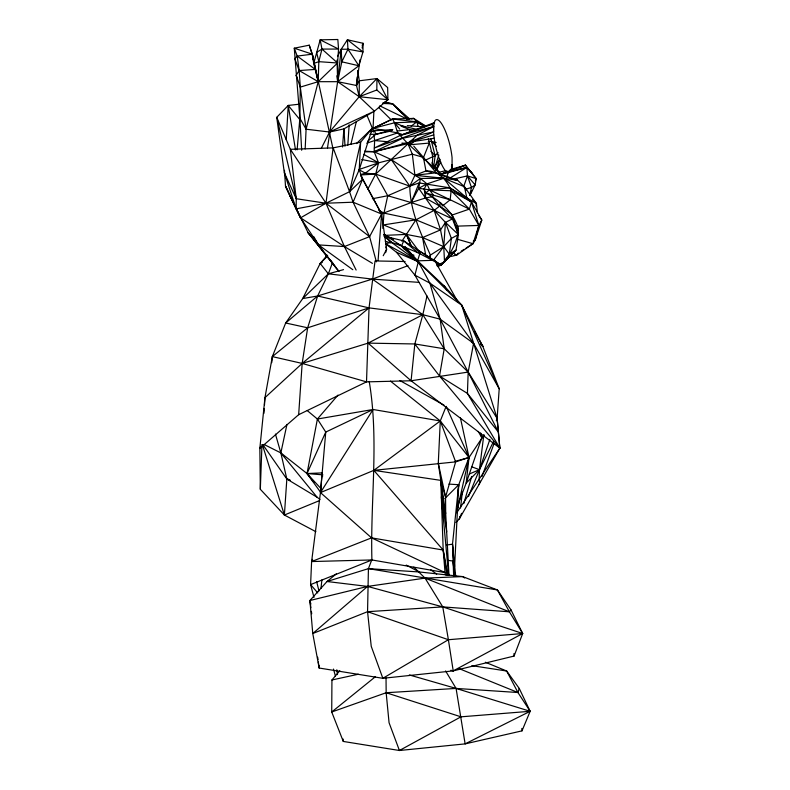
<?xml version="1.0" encoding="UTF-8"?>
<svg xmlns="http://www.w3.org/2000/svg" width="790" height="790" viewBox="0 0 790 790"><rect width="100%" height="100%" fill="white"/><g stroke="black" fill="none" stroke-linecap="round" stroke-linejoin="round"><path stroke-width="1.19" d="M368.426 568.642L497.424 589.952L509.392 611.796L522.684 633.521L448.394 639.722L382.844 678.304L319.15 668.034L312.771 633.531L309.907 600.509L327.021 581.509L368.426 568.642L419.243 571.97L462.614 576.591L497.424 589.952L511.031 609.939L522.684 633.521L514.073 656.065L453.213 670.878L382.844 678.304L371.241 646.339L367.557 611.687L368.426 568.642L371.942 559.419M470.06 195.179L475.165 184.9L476.202 178.619L465.478 165.169L450.458 169.514L447.762 172.852A27.512 7.071 76.3 0 1 434.697 141.657C433.68 134.893 432.653 127.733 434.816 121.077A27.512 7.071 76.3 0 1 444.237 128.434A27.512 7.071 76.3 0 1 452.068 157.615L452.097 168.171M339.009 271.562L318.538 244.9L300.565 217.823L296.161 208.837L296.24 198.725L290.355 149.32L276.727 117.345L288.231 105.445L299.134 104.211M339.799 670.74L331.938 679.983L331.721 711.997L343.285 741.445L399.424 750.5L465.132 743.884L521.993 730.869L530.159 711.296L519.218 688.406L506.667 671.016L485.356 662.237M356.527 83.039L356.497 85.488L359.213 96.716L374.43 111.163L387.9 99.718L387.643 87.522L376.939 78.566L359.302 80.797L356.497 85.488L337.656 81.686L318.212 81.686L300.289 87.107L299.874 118.283L301.671 150.238M336.866 75.781L337.656 81.686L359.213 96.716L387.9 99.718L376.82 89.981L376.939 78.566L359.213 96.716L329.558 132.019L321.254 148.421M305.167 148.925L306.095 129.214L318.212 81.686L318.804 61.66L321.965 49.079L320.177 39.826L337.834 39.5L338.545 49.059L337.567 62.993L337.656 81.686L327.475 147.878M479.115 481.1L479.471 469.665L483.776 435.181L482.878 437.453M369.216 381.452C379.161 440.484 370.224 500.514 371.912 559.952L310.589 584.61L313.995 597.378M315.872 531.68L284.39 515.031L260.325 489.277L261.954 444.632M307.271 410.603L317.402 419.026L325.757 432.071L320.464 492.585L311.606 561.552L310.589 584.61L317.768 592.925M374.006 135.673L374.648 140.531L374.134 151.71L378.578 162.839L375.685 174.086L367.854 189.077M448.957 574.942L445.698 513.53L438.282 463.266L440.287 420.961L446.153 406.317L469.023 457.479L466.189 483.085L459.158 501.522L457.025 510.982M373.887 111.588L373.038 128.385L373.522 132.029M454.606 566.558L458.733 484.724L469.023 457.479L484.023 434.944M319.279 665.644L319.15 668.034L318.321 662.01M372.426 263.356L344.42 246.569L300.565 217.823L285.496 186.154L284.469 170.304M286.247 139.712L288.231 105.445L299.785 119.517M437.798 266.576L441.136 265.094L456.037 250.124L458.388 234.531L445.461 222.405L434.184 210.367L425.454 197.994L425.741 192.859L424.171 188.919L426.985 183.873L443.891 178.254L457.529 180.209L464.431 186.756L476.419 203.583L477.417 212.856M432.17 166.572L432.762 156.736L428.348 138.536M263.949 413.318L264.255 408.499M264.492 404.885L264.956 397.656L272.343 356.606L285.674 322.991L302.708 298.561L320.177 263.475L327.317 255.17M347.807 145.321L349.15 124.79M319.555 500.584L284.39 515.031L286.839 479.026L280.845 452.907L275.434 434.095M260.325 489.277L259.841 448.394L298.66 414.691L302.165 363.42L307.656 327.801L317.62 296.003L328.363 273.814L332.62 262.339M378.084 260.364L381.629 214.031L360.704 175.212M342.514 146.989L343.907 128.898L374.43 111.163L329.558 132.019L306.095 129.214L299.874 118.283L294.275 48.2L309.246 45.178L312.327 54.184L332.985 148.668M357.149 77.015L356.497 85.488L359.954 59.833M381.659 213.843L411.146 202.566L418.73 188.297L420.379 178.451L443.891 178.254L464.431 186.756L466.021 190.064M360.625 174.946L375.685 174.086L417.229 135.179L433.641 126.588L374.302 148.016L400.145 135.475L431.893 124.445L433.641 126.588L433.601 131.92L409.684 142.111L374.134 151.71L365.75 151.848M297.119 149.823L299.874 118.283M264.097 444.484L280.845 452.907L307.024 473.546L322.172 472.894L320.464 492.585L371.547 537.862L445.047 572.572L445.511 574.932M271.721 362.669L272.343 356.606L307.656 327.801L369.039 307.883L422.828 314.697L440.149 319.16L473.575 343.334L499.211 388.769L497.117 418.384L499.853 448.118L459.286 518.941L455.968 522.437M456.729 512.789L499.853 448.118L411.077 380.77L414.839 343.966L422.828 314.697L427.005 295.993M453.667 576.345L452.502 544.172L458.733 484.724L448.927 484.102M337.024 60.139L337.656 81.686L341.813 61.818L347.965 49.207L347.412 39.777L362.966 51.943L347.965 49.207L341.201 49.266L337.656 81.686L358.867 65.748L362.966 51.943L363.005 43.272L347.412 39.777L341.201 49.266L337.567 56.475M320.967 588.392L321.905 579.88M442.588 205.904L450.172 199.742L451.159 190.775C447.022 180.021 438.322 170.541 425.978 170.917L414.908 175.331L409.812 186.144C410.02 210.584 420.705 233.159 430.382 255.091L429.8 257.382M457.805 493.059L458.733 484.724L444.81 498.618M460.521 507.99L462.308 492.17M375.043 260.947L369.039 307.883L366.511 381.876L298.66 414.691M356.122 270.052L344.42 246.569L325.984 203.228L333.133 147.888L360.635 142.18L372.357 128.207L366.767 114.846M433.74 166.344L435.132 155.719L430.886 139.05M326.112 257.056L326.487 254.716M476.024 205.933L476.419 203.583L472.538 199.574M416.241 260.582L418.344 261.767L429.888 283.126L440.149 319.16L444.217 348.775L439.517 376.01L499.853 448.118L497.117 418.384L461.725 305.147L444.494 286.247L401.498 245.868L383.989 234.452L391.307 242.283L418.344 261.767L461.725 305.147L482.838 346.454L499.211 388.769L461.725 305.147L429.888 283.126L414.908 275.137L396.491 252.286L385.569 243.745L391.307 242.283L401.498 245.868L418.019 252.751L440.109 264.374L403.779 240.901L386.251 236.644M382.854 228.438L383.97 213.112L387.742 195.732L375.685 174.086L365.415 173.158L360.457 174.699M362.136 48.002L363.005 43.272L362.185 45.425M429.888 283.126L473.575 343.334L468.184 372.08L467.423 393.42L499.853 448.118M338.001 395.089L317.402 419.026L307.024 473.546L321.303 493.246M286.948 424.437L280.845 452.907L317.136 497.256L319.97 499.448M457.815 230.937L458.319 228.675C453.697 212.303 440.109 200.867 425.741 192.859L429.582 189.847L449.767 187.842L476.419 203.583M469.783 195.11L471.472 187.467L467.453 175.903L466.91 167.411L465.478 165.169L440.84 174.284L407.907 143.622L397.676 132.888L394.566 122.776L392.512 118.984L373.038 128.385L385.945 130.745M451.584 167.036L452.127 164.646M457.025 510.933L469.023 457.479L460.432 417.95M350.849 144.491L356.3 121.788M449.579 256.76L456.59 255.16L472.973 243.705L475.323 239.795L478.849 225.436L481.801 220.064L471.452 201.973L443.891 178.254L414.908 175.331L391.267 159.58L374.134 151.71L364.615 151.157M314.015 62.331L320.177 39.826L338.545 49.059L321.965 49.079L316.642 52.347L318.804 61.66L337.567 62.993L337.409 60.751M451.396 168.961L452.245 165.811M451.455 166.868L452.078 164.587M385.599 252.711L386.596 249.275L381.629 214.031L361.455 177.148M459.978 516.581L459.286 518.941L461.587 513.342M463.769 503.605L471.709 476.469M483.085 437.541L483.776 435.181M466.12 248.06L472.973 243.705L478.849 225.436L469.369 209.093L471.452 201.973L449.767 187.842L419.164 182.925L409.812 186.144L387.742 195.732L372.357 198.754M446.725 177.345L448.167 172.655L466.91 167.411L472.667 173.504M445.6 670.947L456.077 688.426L465.132 743.884L530.159 711.296L517.934 692.514L519.218 688.406M435.201 166.591L438.835 155.008M473.437 241.266L475.323 239.795L481.801 220.064L478.424 215.147M489.899 439.368L479.471 469.665L468.46 496.545M496.318 420.715L497.117 418.384L468.184 372.08L440.149 319.16L414.908 275.137L418.344 261.767L385.569 243.745M480.666 433.029L481.801 437.759L466.189 483.085L479.471 469.665L493.474 441.669M463.542 186.934L467.453 175.903L476.202 178.619L475.373 180.821M479.007 484.527L480.261 481.1M481.94 476.528L494.125 443.407M469.961 195.11L471.63 190.706M435.744 170.403L440.03 159.343M423.055 158.573L429.296 143.079L410.04 144.748L409.98 141.252M419.164 182.925L411.146 202.566L387.742 195.732M360.536 174.847L362.561 179.281L349.565 191.694L325.984 203.228L300.565 217.823L285.496 186.154L296.161 208.837L325.984 203.228L353.081 202.21L362.561 179.281L359.233 169.712L360.635 142.18L349.565 191.694L353.081 202.21L369.592 236.635L376.386 261.875M260.71 446.409L259.841 448.394L264.956 397.656L302.165 363.42L369.039 307.883L317.62 296.003L302.708 298.561L328.363 273.814L343.531 269.627M447.851 575.189L443.19 550.047L373.828 470.356L455.652 461.874L469.023 457.479L440.287 420.961L373.087 409.487L320.464 492.585L373.828 470.356L440.771 480.369L443.19 550.047L445.047 572.572L371.912 559.952L311.606 561.552L312.603 559.35M436.435 169.534L438.361 165.288M404.569 249.62L401.498 245.868L403.779 240.901L418.019 252.751L420.408 251.655L440.109 264.374M456.235 225.664L458.319 228.675C458.121 240.713 449.688 256.296 441.136 265.094L438.697 265.44M383.229 255.723L386.596 249.275L385.836 246.984M436.268 170.551L440.761 161.999M429.375 257.007L430.382 255.091L443.743 246.638L451.367 238.462L458.388 234.531L452.117 214.584L439.694 206.072L425.454 197.994L418.73 188.297L426.985 183.873L429.582 189.847L433.394 195.229L450.172 199.742L469.369 209.093L451.979 215.087M293.416 201.815L289.733 195.515L308.1 232.724L318.538 244.9L344.42 246.569L369.592 236.635L381.629 214.031L379.427 211.187M432.239 197.382L433.394 195.229L425.741 192.859M433.809 168.408L439.596 159.185M296.783 77.588L296.181 75.267L299.163 70.547L297.228 56.08L294.275 48.2L312.327 54.184L313.541 62.252M442.37 205.558L440.297 202.536L439.694 206.072L434.184 210.367L415.925 219.817L401.903 241.256M437.127 265.914L444.543 262.092L443.743 246.638L440.534 229.89L415.925 219.817L383.496 224.903L406.386 234.413L422.601 237.543L440.534 229.89L445.461 222.405L452.423 218.909L452.117 214.584M443.17 262.379L441.136 265.094L456.037 250.124L449.303 254.212L445.896 258.745M433.483 260.137L443.743 246.638L445.461 222.405L451.367 238.462L449.303 254.212L443.743 246.638L422.601 237.543L425.79 255.733M454.26 255.16L456.59 255.16L458.289 253.047M464.629 577.974L462.614 576.591L425.05 578.122L367.577 586.417L312.771 633.531L367.557 611.687L442.765 606.898L509.392 611.796L511.031 609.939M312.327 54.184L297.228 56.08L294.798 58.667L299.163 70.547L300.289 87.107L306.095 129.214M432.881 156.627L435.132 155.719L438.075 152.667M418.868 282.356L372.347 279.107L328.363 273.814L320.177 263.475L327.712 255.851M356.468 143.612L372.357 128.207L359.233 169.712L349.565 191.694L333.133 147.888L290.355 149.32L325.984 203.228L369.592 236.635M309.246 45.178L312.435 55.112L315.329 69.411L299.163 70.547L318.212 81.686L337.567 62.993L321.965 49.079M367.626 141.272L375.773 134.33L392.66 129.619L390.527 131.16L375.773 134.33L370.006 134.32M336.293 573.836L327.021 581.509L367.577 586.417L442.765 606.898L522.684 633.521L453.213 670.878L450.853 670.266M375.477 676.655L331.721 711.997L386.162 692.731L456.077 688.426L517.934 692.514L506.667 671.016L471.857 665.654M434.224 138.27L409.684 142.111L413.476 139.119M363.805 154.376L378.578 162.839L365.415 173.158L358.749 169.603L378.578 162.839L412.321 154.178L423.391 157.378L436.574 173.198M410.04 144.748L414.73 141.133M411.086 126.203L416.814 121.858L425.415 125.995M373.828 470.356L440.287 420.961L390.467 381.106M431.893 124.445L434.312 122.657L400.145 135.475L433.641 126.588M375.685 174.086L409.812 186.144L420.379 178.451L426.985 183.873M424.783 126.904L416.814 121.858L394.566 122.776L373.038 128.385L392.512 118.984L413.733 118.441L425.504 125.896M473.299 241.088L475.323 239.795M461.222 251.171L464.165 249.304M449.688 178.293L466.91 167.411L476.202 178.619M320.177 263.475L322.221 262.349M409.319 674.946L456.077 688.426L530.159 711.296L460.955 716.826L399.424 750.5L389.065 722.731L386.162 692.731L386.034 678.018M466.673 370.164L468.184 372.08L411.077 380.77L368.091 343.127L414.839 343.966L439.517 376.01L467.423 393.42L498.322 431.982L468.184 372.08L444.217 348.775L422.828 314.697L368.091 343.127L302.165 363.42L272.343 356.606M431.982 162.858L440.84 174.284L447.249 171.104M425.03 160.34L432.762 156.736M469.3 474.02L479.471 469.665L471.551 466.762M458.753 167.924L465.478 165.169M311.606 561.552L371.547 537.862L443.19 550.047L447.031 575.446M376.82 89.981L359.213 96.716L359.302 80.797L357.643 70.428M436.821 265.035L444.543 262.092M307.656 327.801L285.674 322.991L317.62 296.003L372.347 279.107L407.996 265.667M313.729 63.437L318.804 61.66M366.688 143.188L397.676 132.888L401.794 134.3M452.423 218.909L439.694 206.072L432.219 196.72L425.454 197.994L411.146 202.566L434.184 210.367L452.423 218.909L458.388 234.531M371.112 131.802L374.559 130.725L392.66 129.619M465.784 189.205L471.472 187.467L475.165 184.9L467.453 175.903L453.677 179.034M409.684 142.111L433.75 134.893M454.872 461.429L469.023 457.479M448.572 171.934L466.91 167.411M310.895 607.747L309.907 600.509L367.577 586.417M439.349 172.19L446.014 170.591M440.84 174.284L448.167 172.655M331.938 679.983L358.344 674.226M329.558 132.019L343.907 128.898L345.023 146.13M411.481 118.905L413.733 118.441L416.814 121.858L418.127 126.281M433.601 131.92L402.781 138.24L374.134 151.71L407.907 143.622L411.106 144.086M317.402 419.026L373.087 409.487L325.757 432.071L307.024 473.546L313.887 482.196M446.488 545.051L452.502 544.172L455.672 575.861M401.962 143.069L407.907 143.622L412.321 154.178L414.908 175.331L436.278 172.773L457.529 180.209L455.159 180.337M397.301 131.022L409.803 129.59L414.701 130.202M422.038 127.526L424.329 127.318M406.643 118.895L413.733 118.441M383.94 235.41L406.386 234.413L419.539 252.02M456.689 226.147L478.849 225.436L471.452 201.973L451.159 190.775L429.582 189.847L418.73 188.297M428.289 141.479L431.597 141.39L436.169 142.546M411.077 380.77L366.511 381.876L302.165 363.42M376.247 260.967L405.112 261.52M382.824 103.47L392.561 103.806L409.773 119.043M407.344 125.61L424.22 126.923M322.903 474.849L307.024 473.546L321.056 488.645M374.648 140.531L388.897 141.854M383.071 102.68L392.561 103.806L402.416 113.681M392.512 118.984L416.814 121.858M447.92 560.387L452.759 560.979L455.04 576.325M296.24 198.725L276.727 117.345L284.331 172.753L296.24 198.725L325.984 203.228M414.839 343.966L444.217 348.775M388.295 131.17L397.676 132.888M361.79 159.521L378.578 162.839M415.925 219.817L383.97 213.112L378.667 210.189M289.229 479.579L286.839 479.026L263.376 445.402M402.377 125.966L417.584 129.53M384.74 101.92L392.561 103.806L407.245 118.727M431.666 172.516L425.978 170.917L423.391 157.378L413.782 146.12M385.332 241.286L391.109 242.915M457.558 239.311L472.973 243.705M439.586 174.797L457.529 180.209M386.162 692.731L460.955 716.826M290.315 480.231L286.839 479.026L317.136 497.256M367.557 611.687L448.394 639.722L453.213 670.878M409.339 253.61L414 255.239M401.004 126.153L409.803 129.59L409.842 131.92M413.812 567.151L425.05 578.122L509.392 611.796M458.783 668.508L517.934 692.514M404.816 126.973L394.566 122.776L399.72 129.066M353.081 202.21L381.629 214.031M396.491 252.286L418.344 261.767L419.421 263.801M429.582 189.847L450.172 199.742M379.753 105.83L407.018 119.073M416.152 249.561L420.408 251.655L417.584 260.848L420.547 264.739M397.301 243.685L401.498 245.868M383.989 234.452L393.43 239.38M406.248 565.097L419.243 571.97M399.878 380.533L444 405.122M471.462 342.139L473.575 343.334M414.908 175.331L420.379 178.451M442.479 285.052L444.494 286.247L447.14 290.394M453.549 253.086L456.59 255.16M372.347 279.107L422.828 314.697M352.814 269.706L318.538 244.9L313.64 236.487M297.228 56.08L315.329 69.411M430.807 569.797L436.682 574.142M406.83 117.542L408.667 119.014M384.009 236.23L391.307 242.283M402.347 246.658L416.024 259.397L418.275 262.329M378.548 107.361L391.277 119.883M451.159 190.775L469.369 209.093M481.1 344.707L482.838 346.454L474.494 331.553M431.597 141.39L436.337 146.288M430.925 151.325L435.132 155.719M404.974 247.24L417.258 261.48M405.142 246.668L417.584 260.848L434.549 260.266L457.805 301.76M336.214 267.85L308.1 232.724L338.238 270.615M481.308 344.549L482.838 346.454L480.853 343.334M480.587 343.512L482.838 346.454L480.616 343.531M330.576 260.394L332.758 263.337M391.267 159.58L409.812 186.144M347.965 49.207L358.867 65.748L341.813 61.818L341.201 49.266M425.05 578.122L442.765 606.898L448.394 639.722M478.236 431.409L481.801 437.759M376.939 78.566L387.9 99.718M411.521 246.529L406.386 234.413L411.56 246.717M423.391 157.378L424.319 159.61M440.287 420.961L455.652 461.874L445.57 496.969L445.698 513.53M296.181 75.267L300.289 87.107M374.559 130.725L375.773 134.33M284.331 172.753L296.161 208.837M434.184 210.367L440.534 229.89M262.369 444.602L284.39 515.031M333.459 669.061L335.454 676.181M309.907 600.509L310.885 604.044M316.622 581.568L318.982 590.979M314.005 64.583L317.926 80.541M312.435 55.112L318.212 81.686M438.282 463.266L445.57 496.969L440.771 480.369L446.676 531.858L441.343 496.861L448.611 575.021M464.431 186.756L466.939 198.448M288.231 105.445L295.509 149.903M336.817 669.792L337.508 674.63M424.171 188.919L425.454 197.994M311.388 611.361L311.724 613.781M317.669 657.181L317.995 659.591M322.172 472.894L322.577 476.538M343.107 739.035L343.285 741.445M452.502 544.172L452.907 550.097M453.065 552.477L453.47 558.402M521.835 728.449L521.993 730.869M513.915 653.636L514.073 656.065"/></g></svg>
